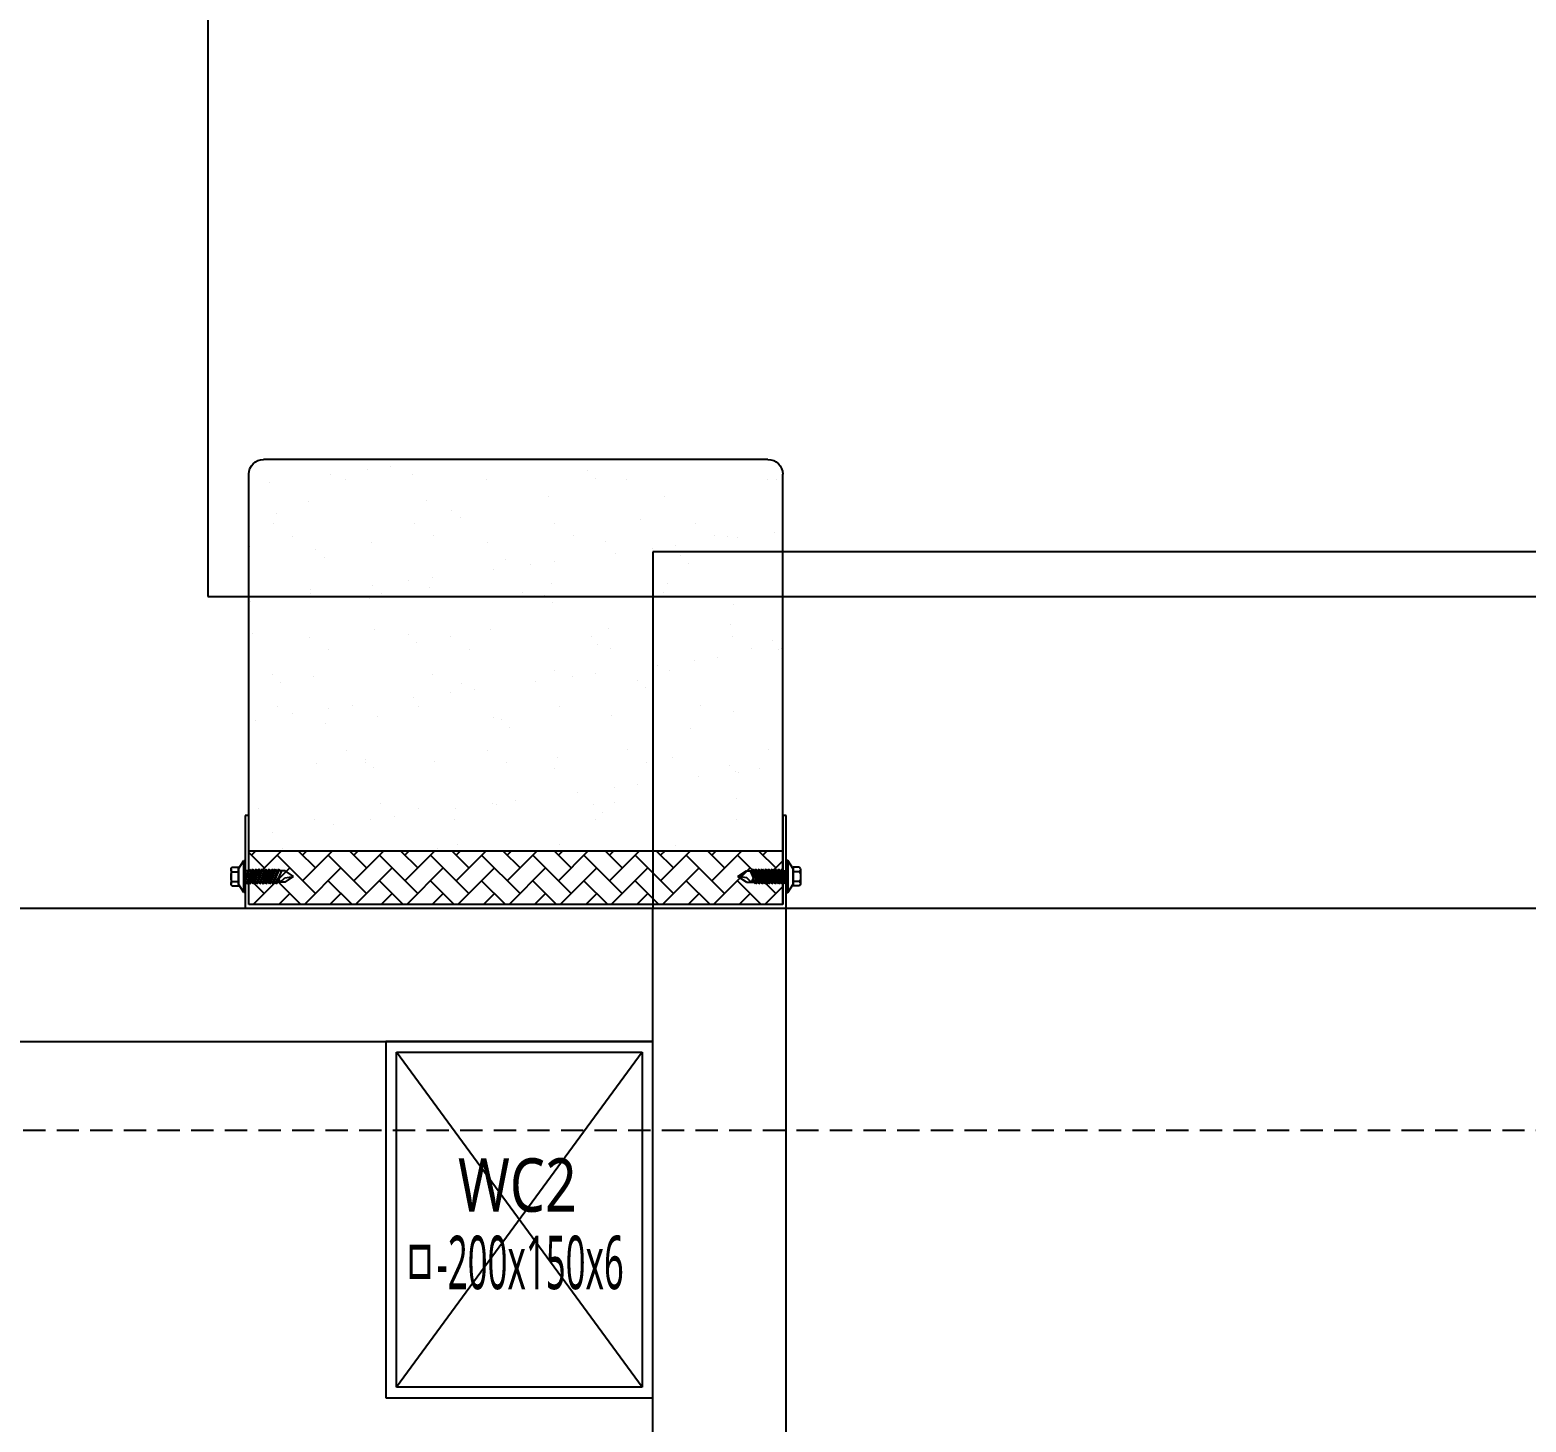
# Model space of a CAD drawing. Header units: millimetres. Extents: x 13515 to 183937, y -33900 to -660.
# Drawn here: x 120522.51 to 120535.66, y -19623.34 to -19611.1 of the extents above; entities that cross this region are included whole.
import ezdxf
from ezdxf.enums import TextEntityAlignment as Align

# ---------------------------------------------------------------- set-up
doc = ezdxf.new("R2010")
doc.units = ezdxf.units.MM
doc.header["$LTSCALE"] = 100
doc.header["$MEASUREMENT"] = 0
doc.header["$PDSIZE"] = -10
doc.linetypes.add('HIDDEN2', pattern=[0.1875, 0.125, -0.0625])
doc.layers.get('0').update_dxf_attribs({"linetype": 'CONTINUOUS'})
doc.layers.get('Defpoints').update_dxf_attribs({"color": 171, "linetype": 'CONTINUOUS'})
for name, color, linetype in [('ELE7 (0.07)', 8, 'CONTINUOUS'), ('ELE9', 9, 'CONTINUOUS'), ('FIN(패널-T75 글라스울)', 6, 'CONTINUOUS'), ('h COLUMN', 252, 'CONTINUOUS'), ('OVERHEAD DOOR - ELE', 9, 'CONTINUOUS'), ('OVERHEAD DOOR - ETC', 252, 'CONTINUOUS'), ('주차-화물', 251, 'CONTINUOUS')]:
    doc.layers.add(name, color=color, linetype=linetype)
doc.styles.add('TE', font='malgun_0.ttf')

# ---------------------------------------------------------------- blocks, each defined once
blk = doc.blocks.new('*U142')
at = {"color": 0, "linetype": 'ByBlock'}
for p, q in [((100, 75), (-100, 75)), ((-100, 75), (-100, -75)), ((-94, 69), (94, 69)), ((-94, -69), (-94, 69)), ((94, 69), (94, -69)), ((100, -75), (100, 75)), ((-100, -75), (100, -75)), ((94, -69), (-94, -69))]:
    blk.add_line(p, q, dxfattribs=at)
at = {"layer": 'Defpoints'}
blk.add_point((0, 0), dxfattribs=at)
blk = doc.blocks.new('WC2')
at = {"layer": 'h COLUMN', "ltscale": 0.1}
for p, q in [((69, -94), (-69, 94)), ((69, 94), (-69, -94))]:
    blk.add_line(p, q, dxfattribs=at)
at = {"layer": 'h COLUMN', "ltscale": 0.1, "rotation": 90}
blk.add_blockref('*U142', (0, 0), dxfattribs=at)
at = {"layer": 'Defpoints', "style": 'TE'}
for s, width, p in [('WC2', 0.8, (-34.44, 19.44)), ('ㅁ-200x150x6', 0.5, (-65.31, -24.04))]:
    blk.add_text(s, height=30, dxfattribs=dict(at, width=width)).set_placement(p, align=Align.MIDDLE_LEFT)
blk = doc.blocks.new('지상1층 WC 배치')
at = {"ltscale": 10000}
blk.add_blockref('WC2', (138500, -26650), dxfattribs=at)
blk = doc.blocks.new('A$C9dd89177')
at = {"layer": '주차-화물', "ltscale": 0.1}
blk.add_lwpolyline([(-0.01, 0), (10999.99, 0), (10999.99, 3250), (-0.01, 3250), (-0.01, 0), (10999.99, 3250)], dxfattribs=at)
blk = doc.blocks.new('A$C2563bbe5')
at = {"layer": 'ELE7 (0.07)', "ltscale": 0.002}
blk.add_line((875, 252), (3325, 252), dxfattribs=at)
at = {"layer": 'FIN(패널-T75 글라스울)'}
for p, q in [((875, 727), (875, 252)), ((950, 727), (950, 252)), ((0, 327), (875, 327)), ((0, 252), (950, 252))]:
    blk.add_line(p, q, dxfattribs=at)
at = {"layer": 'OVERHEAD DOOR - ELE', "ltscale": 0.002}
for p, q in [((875, 52), (875, 252)), ((3325, 52), (875, 52))]:
    blk.add_line(p, q, dxfattribs=at)
at = {"layer": 'OVERHEAD DOOR - ETC', "ltscale": 0.002}
for p, q in [((646, 200), (646, 252)), ((646, 252), (950, 252)), ((948, 250), (648, 250)), ((648, 250), (648, 200)), ((648, 249.49), (648.51, 250)), ((648, 235.12), (656.69, 243.81)), ((671.06, 229.44), (650.5, 250)), ((663.87, 236.63), (677.25, 250)), ((663.87, 222.26), (685.43, 243.81)), ((671.06, 243.81), (664.87, 250)), ((699.79, 229.44), (679.24, 250)), ((692.61, 236.63), (705.98, 250)), ((692.61, 222.26), (714.16, 243.81)), ((699.79, 243.81), (693.61, 250)), ((728.53, 229.44), (707.98, 250)), ((721.35, 236.63), (734.72, 250)), ((721.35, 222.26), (742.9, 243.81)), ((728.53, 243.81), (722.34, 250)), ((757.27, 229.44), (736.71, 250)), ((750.08, 236.63), (763.46, 250)), ((750.08, 222.26), (771.64, 243.81)), ((757.27, 243.81), (751.08, 250)), ((786.01, 229.44), (765.45, 250)), ((778.82, 236.63), (792.19, 250)), ((778.82, 222.26), (800.37, 243.81)), ((786.01, 243.81), (779.82, 250)), ((814.74, 229.44), (794.19, 250)), ((807.56, 236.63), (820.93, 250)), ((807.56, 222.26), (829.11, 243.81)), ((814.74, 243.81), (808.55, 250)), ((843.48, 229.44), (822.92, 250)), ((836.29, 236.63), (849.67, 250)), ((836.29, 222.26), (857.85, 243.81)), ((843.48, 243.81), (837.29, 250)), ((872.22, 229.44), (851.66, 250)), ((865.03, 236.63), (878.4, 250)), ((865.03, 222.26), (886.58, 243.81)), ((872.22, 243.81), (866.03, 250)), ((900.95, 229.44), (880.4, 250)), ((893.77, 236.63), (907.14, 250)), ((893.77, 222.26), (915.32, 243.81)), ((900.95, 243.81), (894.76, 250)), ((929.69, 229.44), (909.13, 250)), ((922.51, 236.63), (935.88, 250)), ((922.51, 222.26), (944.06, 243.81)), ((929.69, 243.81), (923.5, 250)), ((948, 239.87), (937.87, 250)), ((948, 200), (948, 250)), ((950, 252), (950, 200)), ((666.13, 220), (649.51, 236.63)), ((694.87, 220), (678.24, 236.63)), ((723.61, 220), (706.98, 236.63)), ((752.34, 220), (735.72, 236.63)), ((781.08, 220), (764.45, 236.63)), ((809.82, 220), (793.19, 236.63)), ((838.55, 220), (821.93, 236.63)), ((867.29, 220), (850.66, 236.63)), ((896.03, 220), (879.4, 236.63)), ((924.76, 220), (908.14, 236.63)), ((948, 225.5), (936.87, 236.63)), ((648, 220.75), (656.69, 229.44)), ((675.98, 220), (685.43, 229.44)), ((704.72, 220), (714.16, 229.44)), ((733.46, 220), (742.9, 229.44)), ((762.19, 220), (771.64, 229.44)), ((790.93, 220), (800.37, 229.44)), ((819.67, 220), (829.11, 229.44)), ((848.4, 220), (857.85, 229.44)), ((877.14, 220), (886.58, 229.44)), ((905.88, 220), (915.32, 229.44)), ((934.61, 220), (944.06, 229.44)), ((651.77, 220), (649.51, 222.26)), ((680.5, 220), (678.24, 222.26)), ((687.7, 219.65), (687.7, 219.65)), ((709.24, 220), (706.98, 222.26)), ((737.98, 220), (735.72, 222.26)), ((754.19, 218.8), (754.19, 218.8)), ((766.71, 220), (764.45, 222.26)), ((795.45, 220), (793.19, 222.26)), ((824.19, 220), (821.93, 222.26)), ((852.92, 220), (850.66, 222.26)), ((881.66, 220), (879.4, 222.26)), ((910.4, 220), (908.14, 222.26)), ((939.13, 220), (936.87, 222.26)), ((648.09, 211.54), (648.09, 211.54)), ((667.02, 218.29), (667.02, 218.29)), ((765.47, 216.25), (765.47, 216.25)), ((822.79, 216.33), (822.79, 216.33)), ((887.77, 216.64), (887.77, 216.64)), ((661.32, 209.8), (661.32, 209.8)), ((684.73, 202.52), (684.73, 202.52)), ((695.82, 205.25), (695.82, 205.25)), ((716.47, 202.53), (716.47, 202.53)), ((763.83, 202.37), (763.83, 202.37)), ((842.93, 202.23), (842.93, 202.23)), ((922.02, 202.09), (922.02, 202.09)), ((648, 200), (646, 200)), ((653.36, 195.83), (653.36, 195.83)), ((721.96, 193.36), (721.96, 193.36)), ((729.69, 200.79), (729.69, 200.79)), ((743.37, 196), (743.37, 196)), ((764.19, 196.25), (764.19, 196.25)), ((784.84, 193.53), (784.84, 193.53)), ((786.94, 193.67), (786.94, 193.67)), ((841.83, 193.95), (841.83, 193.95)), ((846.51, 198.24), (846.51, 198.24)), ((950, 200), (948, 200)), ((798.06, 191.79), (798.06, 191.79)), ((832.56, 187.25), (832.56, 187.25)), ((853.42, 192.82), (853.42, 192.82)), ((922.03, 190.35), (922.03, 190.35)), ((853.21, 184.53), (853.21, 184.53)), ((866.43, 182.79), (866.43, 182.79)), ((900.93, 178.25), (900.93, 178.25)), ((686.1, 170.7), (686.1, 170.7)), ((713.41, 168.54), (713.41, 168.54)), ((713.48, 170.3), (713.48, 170.3)), ((718.09, 172.83), (718.09, 172.83)), ((752.59, 169.86), (752.59, 169.86)), ((792.58, 170.16), (792.58, 170.16)), ((819.73, 173.71), (819.73, 173.71)), ((871.68, 170.01), (871.68, 170.01)), ((918.18, 171.66), (918.18, 171.66)), ((921.58, 175.53), (921.58, 175.53)), ((922.86, 175.95), (922.86, 175.95)), ((934.8, 173.79), (934.8, 173.79)), ((702.77, 163.48), (702.77, 163.48)), ((781.87, 163.33), (781.87, 163.33)), ((821.19, 167.39), (821.19, 167.39)), ((860.97, 163.19), (860.97, 163.19)), ((886.17, 167.7), (886.17, 167.7)), ((940.07, 163.05), (940.07, 163.05)), ((896.08, 151.41), (896.08, 151.41)), ((651.76, 146.89), (651.76, 146.89)), ((691.31, 148.29), (691.31, 148.29)), ((720.36, 144.42), (720.36, 144.42)), ((785.34, 144.73), (785.34, 144.73)), ((789.77, 146.25), (789.77, 146.25)), ((794.45, 150.54), (794.45, 150.54)), ((851.82, 143.88), (851.82, 143.88)), ((664.21, 138.91), (664.21, 138.91)), ((672.4, 142.57), (672.4, 142.57)), ((693.05, 139.85), (693.05, 139.85)), ((706.27, 138.11), (706.27, 138.11)), ((743.31, 138.77), (743.31, 138.77)), ((822.41, 138.63), (822.41, 138.63)), ((901.51, 138.48), (901.51, 138.48)), ((920.43, 141.41), (920.43, 141.41)), ((740.77, 133.57), (740.77, 133.57)), ((761.42, 130.85), (761.42, 130.85)), ((774.64, 129.11), (774.64, 129.11)), ((870.8, 128.25), (870.8, 128.25)), ((661.35, 120.84), (661.35, 120.84)), ((666.03, 125.13), (666.03, 125.13)), ((684.5, 121.76), (684.5, 121.76)), ((750.99, 120.92), (750.99, 120.92)), ((767.67, 126), (767.67, 126)), ((809.14, 124.57), (809.14, 124.57)), ((819.59, 118.44), (819.59, 118.44)), ((829.79, 121.85), (829.79, 121.85)), ((843.01, 120.11), (843.01, 120.11)), ((866.12, 123.96), (866.12, 123.96)), ((884.57, 118.76), (884.57, 118.76)), ((877.51, 115.57), (877.51, 115.57)), ((898.16, 112.85), (898.16, 112.85)), ((911.38, 111.11), (911.38, 111.11)), ((692.97, 106.7), (692.97, 106.7)), ((742.39, 102.83), (742.39, 102.83)), ((772.07, 106.55), (772.07, 106.55)), ((844.02, 103.71), (844.02, 103.71)), ((851.17, 106.41), (851.17, 106.41)), ((930.27, 106.27), (930.27, 106.27)), ((942.48, 101.66), (942.48, 101.66)), ((945.88, 106.57), (945.88, 106.57)), ((947.16, 105.95), (947.16, 105.95)), ((650.16, 97.95), (650.16, 97.95)), ((682.26, 99.87), (682.26, 99.87)), ((718.76, 95.48), (718.76, 95.48)), ((737.7, 98.54), (737.7, 98.54)), ((761.36, 99.73), (761.36, 99.73)), ((783.74, 95.79), (783.74, 95.79)), ((840.46, 99.59), (840.46, 99.59)), ((850.22, 94.94), (850.22, 94.94)), ((918.83, 92.47), (918.83, 92.47)), ((919.56, 99.44), (919.56, 99.44)), ((648.98, 79.89), (648.98, 79.89)), ((669.63, 77.17), (669.63, 77.17)), ((715.61, 78.3), (715.61, 78.3)), ((814.06, 76.25), (814.06, 76.25)), ((818.74, 80.54), (818.74, 80.54)), ((920.38, 81.41), (920.38, 81.41)), ((682.85, 75.43), (682.85, 75.43)), ((682.9, 72.82), (682.9, 72.82)), ((717.35, 70.89), (717.35, 70.89)), ((722.8, 75.16), (722.8, 75.16)), ((738, 68.17), (738, 68.17)), ((749.39, 71.97), (749.39, 71.97)), ((801.9, 75.02), (801.9, 75.02)), ((817.99, 69.5), (817.99, 69.5)), ((881, 74.88), (881, 74.88)), ((882.97, 69.81), (882.97, 69.81)), ((751.22, 66.43), (751.22, 66.43)), ((785.72, 61.89), (785.72, 61.89)), ((806.37, 59.17), (806.37, 59.17)), ((685.64, 50.84), (685.64, 50.84)), ((690.33, 55.13), (690.33, 55.13)), ((791.96, 56), (791.96, 56)), ((819.59, 57.43), (819.59, 57.43)), ((854.09, 52.89), (854.09, 52.89)), ((890.42, 53.96), (890.42, 53.96)), ((895.1, 58.25), (895.1, 58.25)), ((648.56, 49.01), (648.56, 49.01)), ((672.46, 43.09), (672.46, 43.09)), ((717.16, 46.54), (717.16, 46.54)), ((751.56, 42.95), (751.56, 42.95)), ((782.14, 46.85), (782.14, 46.85)), ((830.66, 42.81), (830.66, 42.81)), ((848.62, 46), (848.62, 46)), ((874.74, 50.17), (874.74, 50.17)), ((887.96, 48.43), (887.96, 48.43)), ((909.75, 42.66), (909.75, 42.66)), ((917.23, 43.53), (917.23, 43.53)), ((922.46, 43.89), (922.46, 43.89)), ((661.75, 36.27), (661.75, 36.27)), ((740.84, 36.13), (740.84, 36.13)), ((819.94, 35.98), (819.94, 35.98)), ((868.32, 33.71), (868.32, 33.71)), ((899.04, 35.84), (899.04, 35.84)), ((943.11, 41.17), (943.11, 41.17)), ((663.55, 30.59), (663.55, 30.59)), ((762, 28.55), (762, 28.55)), ((766.68, 32.84), (766.68, 32.84)), ((681.3, 23.88), (681.3, 23.88)), ((747.79, 23.03), (747.79, 23.03)), ((816.39, 20.56), (816.39, 20.56)), ((881.37, 20.87), (881.37, 20.87)), ((947.86, 20.02), (947.86, 20.02)), ((659.43, 12.75), (659.43, 12.75)), ((702.28, 11.56), (702.28, 11.56)), ((781.38, 11.42), (781.38, 11.42)), ((843.04, 10.54), (843.04, 10.54)), ((860.48, 11.27), (860.48, 11.27)), ((939.58, 11.13), (939.58, 11.13)), ((944.67, 11.42), (944.67, 11.42)), ((693.93, 8.21), (693.93, 8.21)), ((714.58, 5.49), (714.58, 5.49)), ((727.8, 3.75), (727.8, 3.75)), ((739.9, 8.3), (739.9, 8.3)), ((838.36, 6.25), (838.36, 6.25))]:
    blk.add_line(p, q, dxfattribs=at)
at = {"layer": 'OVERHEAD DOOR - ETC'}
for p, q in [((648, 250), (648, 8.33)), ((948, 250), (648, 250)), ((648, 250), (648, 220)), ((948, 250), (948, 8.33)), ((948, 220), (948, 250)), ((638, 230.23), (638, 238.37)), ((638.5, 239.55), (642.2, 239.55)), ((638.5, 237.02), (642.2, 237.02)), ((645.2, 243.3), (642.2, 238.6)), ((642.2, 229.05), (642.2, 239.55)), ((642.2, 238.6), (642.2, 230)), ((645.2, 243.3), (645.2, 225.3)), ((646, 243.3), (645.2, 243.3)), ((645.2, 225.3), (645.2, 243.3)), ((646, 225.3), (646, 243.3)), ((646.81, 237.45), (646, 237.45)), ((646, 236.94), (648.4, 231.15)), ((648.4, 230.15), (646, 236.06)), ((646.81, 238.45), (646.01, 237.45)), ((646.41, 237.45), (646.81, 238.45)), ((650.23, 230.15), (646.81, 238.45)), ((650.23, 230.15), (646.81, 238.45)), ((646.81, 238.45), (647.62, 237.45)), ((646.81, 237.45), (646.81, 238.45)), ((649.43, 231.15), (646.81, 237.45)), ((648.65, 237.45), (647.62, 237.45)), ((647.62, 237.45), (650.23, 231.15)), ((648.65, 238.45), (647.84, 237.45)), ((648.24, 237.45), (648.65, 238.45)), ((652.06, 230.15), (648.65, 238.45)), ((652.06, 230.15), (648.65, 238.45)), ((648.65, 238.45), (649.45, 237.45)), ((648.65, 237.45), (648.65, 238.45)), ((651.26, 231.15), (648.65, 237.45)), ((650.48, 237.45), (649.45, 237.45)), ((649.45, 237.45), (652.06, 231.15)), ((650.48, 238.45), (649.68, 237.45)), ((650.08, 237.45), (650.48, 238.45)), ((653.9, 230.15), (650.48, 238.45)), ((653.9, 230.15), (650.48, 238.45)), ((650.48, 238.45), (651.28, 237.45)), ((650.48, 237.45), (650.48, 238.45)), ((653.09, 231.15), (650.48, 237.45)), ((652.31, 237.45), (651.28, 237.45)), ((651.28, 237.45), (653.9, 231.15)), ((652.31, 238.45), (651.51, 237.45)), ((651.91, 237.45), (652.31, 238.45)), ((655.73, 230.15), (652.31, 238.45)), ((655.73, 230.15), (652.31, 238.45)), ((652.31, 238.45), (653.12, 237.45)), ((652.31, 237.45), (652.31, 238.45)), ((654.93, 231.15), (652.31, 237.45)), ((654.15, 237.45), (653.12, 237.45)), ((653.12, 237.45), (655.73, 231.15)), ((654.15, 238.45), (653.34, 237.45)), ((653.74, 237.45), (654.15, 238.45)), ((657.56, 230.15), (654.15, 238.45)), ((657.56, 230.15), (654.15, 238.45)), ((654.15, 238.45), (654.95, 237.45)), ((654.15, 237.45), (654.15, 238.45)), ((656.76, 231.15), (654.15, 237.45)), ((655.98, 237.45), (654.95, 237.45)), ((654.95, 237.45), (657.56, 231.15)), ((655.98, 238.45), (655.17, 237.45)), ((655.58, 237.45), (655.98, 238.45)), ((659.4, 230.15), (655.98, 238.45)), ((659.4, 230.15), (655.98, 238.45)), ((655.98, 238.45), (656.78, 237.45)), ((655.98, 237.45), (655.98, 238.45)), ((658.59, 231.15), (655.98, 237.45)), ((657.81, 237.45), (656.78, 237.45)), ((656.78, 237.45), (659.4, 231.15)), ((657.81, 238.45), (657.01, 237.45)), ((657.41, 237.45), (657.81, 238.45)), ((661.23, 230.15), (657.81, 238.45)), ((661.23, 230.15), (657.81, 238.45)), ((657.81, 238.45), (658.62, 237.45)), ((657.81, 237.45), (657.81, 238.45)), ((660.43, 231.15), (657.81, 237.45)), ((659.65, 237.45), (658.62, 237.45)), ((658.62, 237.45), (661.23, 231.15)), ((659.65, 238.45), (658.84, 237.45)), ((659.24, 237.45), (659.65, 238.45)), ((663.06, 230.15), (659.65, 238.45)), ((663.06, 230.15), (659.65, 238.45)), ((659.65, 238.45), (660.45, 237.45)), ((659.65, 237.45), (659.65, 238.45)), ((662.26, 231.15), (659.65, 237.45)), ((661.48, 237.45), (660.45, 237.45)), ((660.45, 237.45), (663.06, 231.15)), ((661.48, 238.45), (660.67, 237.45)), ((661.08, 237.45), (661.48, 238.45)), ((664.9, 230.15), (661.48, 238.45)), ((664.9, 230.15), (661.48, 238.45)), ((661.48, 238.45), (662.28, 237.45)), ((661.48, 237.45), (661.48, 238.45)), ((664.09, 231.15), (661.48, 237.45)), ((663.31, 237.45), (662.28, 237.45)), ((662.28, 237.45), (664.9, 231.15)), ((663.31, 238.45), (662.51, 237.45)), ((662.91, 237.45), (663.31, 238.45)), ((664.55, 235.45), (663.31, 238.45)), ((664.55, 235.45), (663.31, 238.45)), ((663.31, 238.45), (664.12, 237.45)), ((663.31, 237.45), (663.31, 238.45)), ((663.75, 236.45), (663.31, 237.45)), ((664.55, 235.45), (663.75, 236.45)), ((668.37, 237.45), (664.12, 237.45)), ((664.12, 237.45), (664.55, 236.45)), ((664.52, 235.44), (665.69, 237.45)), ((666.33, 231.15), (664.52, 235.44)), ((664.55, 236.45), (664.55, 235.45)), ((665.69, 237.45), (668.19, 235.04)), ((668.37, 237.45), (673.17, 234.3)), ((927.63, 237.45), (922.83, 234.3)), ((927.63, 237.45), (931.88, 237.45)), ((930.3, 237.45), (927.8, 235.04)), ((929.67, 231.15), (931.48, 235.44)), ((931.48, 235.44), (930.3, 237.45)), ((931.1, 230.15), (934.52, 238.45)), ((931.1, 230.15), (934.52, 238.45)), ((933.72, 237.45), (931.1, 231.15)), ((931.45, 235.45), (932.69, 238.45)), ((931.45, 235.45), (932.69, 238.45)), ((931.88, 237.45), (931.45, 236.45)), ((931.45, 236.45), (931.45, 235.45)), ((931.45, 235.45), (932.25, 236.45)), ((932.69, 238.45), (931.88, 237.45)), ((931.91, 231.15), (934.52, 237.45)), ((932.25, 236.45), (932.69, 237.45)), ((932.69, 237.45), (932.69, 238.45)), ((933.09, 237.45), (932.69, 238.45)), ((932.69, 238.45), (933.49, 237.45)), ((932.69, 237.45), (933.72, 237.45)), ((932.93, 230.15), (936.35, 238.45)), ((932.93, 230.15), (936.35, 238.45)), ((935.55, 237.45), (932.93, 231.15)), ((934.52, 238.45), (933.72, 237.45)), ((933.74, 231.15), (936.35, 237.45)), ((934.92, 237.45), (934.52, 238.45)), ((934.52, 238.45), (935.32, 237.45)), ((934.52, 237.45), (934.52, 238.45)), ((934.52, 237.45), (935.55, 237.45)), ((934.77, 230.15), (938.19, 238.45)), ((934.77, 230.15), (938.19, 238.45)), ((937.38, 237.45), (934.77, 231.15)), ((936.35, 238.45), (935.55, 237.45)), ((935.57, 231.15), (938.19, 237.45)), ((936.75, 237.45), (936.35, 238.45)), ((936.35, 238.45), (937.16, 237.45)), ((936.35, 237.45), (936.35, 238.45)), ((936.35, 237.45), (937.38, 237.45)), ((936.6, 230.15), (940.02, 238.45)), ((936.6, 230.15), (940.02, 238.45)), ((939.21, 237.45), (936.6, 231.15)), ((938.19, 238.45), (937.38, 237.45)), ((937.4, 231.15), (940.02, 237.45)), ((938.19, 237.45), (938.19, 238.45)), ((938.59, 237.45), (938.19, 238.45)), ((938.19, 238.45), (938.99, 237.45)), ((938.19, 237.45), (939.21, 237.45)), ((938.43, 230.15), (941.85, 238.45)), ((938.43, 230.15), (941.85, 238.45)), ((941.05, 237.45), (938.43, 231.15)), ((940.02, 238.45), (939.21, 237.45)), ((939.24, 231.15), (941.85, 237.45)), ((940.42, 237.45), (940.02, 238.45)), ((940.02, 238.45), (940.82, 237.45)), ((940.02, 237.45), (940.02, 238.45)), ((940.02, 237.45), (941.05, 237.45)), ((940.27, 230.15), (943.68, 238.45)), ((940.27, 230.15), (943.68, 238.45)), ((942.88, 237.45), (940.27, 231.15)), ((941.85, 238.45), (941.05, 237.45)), ((941.07, 231.15), (943.68, 237.45)), ((942.25, 237.45), (941.85, 238.45)), ((941.85, 238.45), (942.66, 237.45)), ((941.85, 237.45), (941.85, 238.45)), ((941.85, 237.45), (942.88, 237.45)), ((942.1, 230.15), (945.52, 238.45)), ((942.1, 230.15), (945.52, 238.45)), ((944.71, 237.45), (942.1, 231.15)), ((943.68, 238.45), (942.88, 237.45)), ((942.9, 231.15), (945.52, 237.45)), ((944.09, 237.45), (943.68, 238.45)), ((943.68, 238.45), (944.49, 237.45)), ((943.68, 237.45), (943.68, 238.45)), ((943.68, 237.45), (944.71, 237.45)), ((943.93, 230.15), (947.35, 238.45)), ((943.93, 230.15), (947.35, 238.45)), ((946.55, 237.45), (943.93, 231.15)), ((945.52, 238.45), (944.71, 237.45)), ((944.74, 231.15), (947.35, 237.45)), ((945.92, 237.45), (945.52, 238.45)), ((945.52, 238.45), (946.32, 237.45)), ((945.52, 237.45), (945.52, 238.45)), ((945.52, 237.45), (946.55, 237.45)), ((945.77, 230.15), (949.18, 238.45)), ((945.77, 230.15), (949.18, 238.45)), ((948.38, 237.45), (945.77, 231.15)), ((947.35, 238.45), (946.55, 237.45)), ((946.57, 231.15), (949.18, 237.45)), ((947.75, 237.45), (947.35, 238.45)), ((947.35, 238.45), (948.15, 237.45)), ((947.35, 237.45), (947.35, 238.45)), ((947.35, 237.45), (948.38, 237.45)), ((950, 236.94), (947.6, 231.15)), ((947.6, 230.15), (950, 236.06)), ((949.18, 238.45), (948.38, 237.45)), ((949.59, 237.45), (949.18, 238.45)), ((949.18, 238.45), (949.99, 237.45)), ((949.18, 237.45), (949.18, 238.45)), ((949.18, 237.45), (950, 237.45)), ((950, 225.3), (950, 243.3)), ((950, 243.3), (950.8, 243.3)), ((950.8, 243.3), (950.8, 225.3)), ((950.8, 225.3), (950.8, 243.3)), ((950.8, 243.3), (953.8, 238.6)), ((953.8, 229.05), (953.8, 239.55)), ((957.5, 239.55), (953.8, 239.55)), ((953.8, 238.6), (953.8, 230)), ((957.5, 237.02), (953.8, 237.02)), ((958, 230.23), (958, 238.37)), ((638.5, 231.59), (642.2, 231.59)), ((638.5, 229.05), (642.2, 229.05)), ((642.2, 230), (645.2, 225.3)), ((647.59, 231.15), (646, 235)), ((647.59, 231.15), (646, 231.15)), ((648.4, 230.15), (647.59, 231.15)), ((649.43, 231.15), (648.4, 231.15)), ((648.8, 231.15), (648.4, 230.15)), ((648.4, 230.15), (649.2, 231.15)), ((648.4, 231.15), (648.4, 230.15)), ((650.23, 230.15), (649.43, 231.15)), ((651.26, 231.15), (650.23, 231.15)), ((650.63, 231.15), (650.23, 230.15)), ((650.23, 230.15), (651.04, 231.15)), ((650.23, 231.15), (650.23, 230.15)), ((652.06, 230.15), (651.26, 231.15)), ((653.09, 231.15), (652.06, 231.15)), ((652.47, 231.15), (652.06, 230.15)), ((652.06, 230.15), (652.87, 231.15)), ((652.06, 231.15), (652.06, 230.15)), ((653.9, 230.15), (653.09, 231.15)), ((654.93, 231.15), (653.9, 231.15)), ((654.3, 231.15), (653.9, 230.15)), ((653.9, 230.15), (654.7, 231.15)), ((653.9, 231.15), (653.9, 230.15)), ((655.73, 230.15), (654.93, 231.15)), ((656.76, 231.15), (655.73, 231.15)), ((656.13, 231.15), (655.73, 230.15)), ((655.73, 230.15), (656.53, 231.15)), ((655.73, 231.15), (655.73, 230.15)), ((657.56, 230.15), (656.76, 231.15)), ((658.59, 231.15), (657.56, 231.15)), ((657.97, 231.15), (657.56, 230.15)), ((657.56, 230.15), (658.37, 231.15)), ((657.56, 231.15), (657.56, 230.15)), ((659.4, 230.15), (658.59, 231.15)), ((660.43, 231.15), (659.4, 231.15)), ((659.8, 231.15), (659.4, 230.15)), ((659.4, 230.15), (660.2, 231.15)), ((659.4, 231.15), (659.4, 230.15)), ((661.23, 230.15), (660.43, 231.15)), ((662.26, 231.15), (661.23, 231.15)), ((661.63, 231.15), (661.23, 230.15)), ((661.23, 230.15), (662.03, 231.15)), ((661.23, 231.15), (661.23, 230.15)), ((663.06, 230.15), (662.26, 231.15)), ((664.09, 231.15), (663.06, 231.15)), ((663.46, 231.15), (663.06, 230.15)), ((663.06, 230.15), (663.87, 231.15)), ((663.06, 231.15), (663.06, 230.15)), ((664.9, 230.15), (664.09, 231.15)), ((668.37, 231.15), (664.9, 231.15)), ((665.3, 231.15), (664.9, 230.15)), ((664.9, 230.15), (665.7, 231.15)), ((664.9, 231.15), (664.9, 230.15)), ((668.19, 235.04), (673.17, 234.3)), ((673.17, 234.3), (668.37, 231.15)), ((927.8, 235.04), (922.83, 234.3)), ((922.83, 234.3), (927.63, 231.15)), ((927.63, 231.15), (931.1, 231.15)), ((931.1, 230.15), (930.3, 231.15)), ((930.7, 231.15), (931.1, 230.15)), ((931.1, 231.15), (931.1, 230.15)), ((931.1, 230.15), (931.91, 231.15)), ((931.91, 231.15), (932.93, 231.15)), ((932.93, 230.15), (932.13, 231.15)), ((932.53, 231.15), (932.93, 230.15)), ((932.93, 231.15), (932.93, 230.15)), ((932.93, 230.15), (933.74, 231.15)), ((933.74, 231.15), (934.77, 231.15)), ((934.77, 230.15), (933.96, 231.15)), ((934.37, 231.15), (934.77, 230.15)), ((934.77, 231.15), (934.77, 230.15)), ((934.77, 230.15), (935.57, 231.15)), ((935.57, 231.15), (936.6, 231.15)), ((936.6, 230.15), (935.8, 231.15)), ((936.2, 231.15), (936.6, 230.15)), ((936.6, 231.15), (936.6, 230.15)), ((936.6, 230.15), (937.4, 231.15)), ((937.4, 231.15), (938.43, 231.15)), ((938.43, 230.15), (937.63, 231.15)), ((938.03, 231.15), (938.43, 230.15)), ((938.43, 231.15), (938.43, 230.15)), ((938.43, 230.15), (939.24, 231.15)), ((939.24, 231.15), (940.27, 231.15)), ((940.27, 230.15), (939.46, 231.15)), ((939.86, 231.15), (940.27, 230.15)), ((940.27, 231.15), (940.27, 230.15)), ((940.27, 230.15), (941.07, 231.15)), ((941.07, 231.15), (942.1, 231.15)), ((942.1, 230.15), (941.3, 231.15)), ((941.7, 231.15), (942.1, 230.15)), ((942.1, 231.15), (942.1, 230.15)), ((942.1, 230.15), (942.9, 231.15)), ((942.9, 231.15), (943.93, 231.15)), ((943.93, 230.15), (943.13, 231.15)), ((943.53, 231.15), (943.93, 230.15)), ((943.93, 231.15), (943.93, 230.15)), ((943.93, 230.15), (944.74, 231.15)), ((944.74, 231.15), (945.77, 231.15)), ((945.77, 230.15), (944.96, 231.15)), ((945.36, 231.15), (945.77, 230.15)), ((945.77, 231.15), (945.77, 230.15)), ((945.77, 230.15), (946.57, 231.15)), ((946.57, 231.15), (947.6, 231.15)), ((947.6, 230.15), (946.79, 231.15)), ((947.2, 231.15), (947.6, 230.15)), ((947.6, 231.15), (947.6, 230.15)), ((947.6, 230.15), (948.4, 231.15)), ((948.4, 231.15), (950, 235)), ((948.4, 231.15), (950, 231.15)), ((953.8, 230), (950.8, 225.3)), ((957.5, 231.59), (953.8, 231.59)), ((957.5, 229.05), (953.8, 229.05)), ((645.2, 225.3), (646, 225.3)), ((948, 220), (648, 220)), ((950.8, 225.3), (950, 225.3)), ((939.67, 0), (656.33, 0))]:
    blk.add_line(p, q, dxfattribs=at)
for centre, radius, start, end in [((639.86, 238.29), 1.86, 136.9662, 223.0338), ((645.61, 234.3), 7.61, 159.11949, 200.88051), ((956.14, 238.29), 1.86, 316.9662, 43.0338), ((950.39, 234.3), 7.61, 339.11949, 20.88051), ((639.86, 230.32), 1.86, 136.9662, 223.0338), ((956.14, 230.32), 1.86, 316.9662, 43.0338), ((656.33, 8.33), 8.33, 180, 270), ((939.67, 8.33), 8.33, 270, 0)]:
    blk.add_arc(centre, radius, start, end, dxfattribs=at)
blk = doc.blocks.new('FGHJ')
at = {"layer": 'ELE9', "linetype": 'HIDDEN2'}
blk.add_lwpolyline([(37195449.07, 67346.34), (37195449.07, 40346.34), (37042549.07, 40346.34), (37042549.07, 51346.34), (37030449.07, 51346.34), (37030449.07, -38303.66), (37200899.07, -38303.66)], dxfattribs=at)
at = {"layer": 'ELE9', "ltscale": 0.1, "rotation": 270}
blk.add_blockref('A$C9dd89177', (37119624.07, 51646.33), dxfattribs=at)
at = {"layer": 'ELE9'}
blk.add_blockref('지상1층 WC 배치', (36981299.07, 66946.34), dxfattribs=at)
at = {"layer": 'ELE9', "ltscale": 0.1, "xscale": -1, "rotation": 180}
blk.add_blockref('A$C2563bbe5', (37118999.07, 40723.34), dxfattribs=at)

msp = doc.modelspace()

# ---------------------------------------------------------------- block references
at = {"xscale": 0.01565102769230769, "yscale": 0.01565102769230769, "zscale": 0.01565102769230769}
msp.add_blockref('FGHJ', (-460436.194, -20252.242), dxfattribs=at)

doc.saveas('drawing.dxf')
